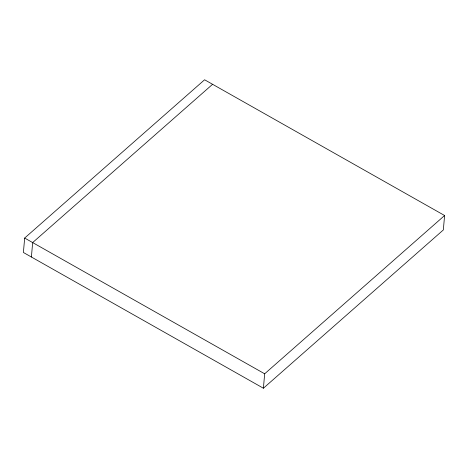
<?xml version="1.0" encoding="UTF-8"?>
<svg xmlns="http://www.w3.org/2000/svg" width="468" height="468" viewBox="0 0 468 468"><rect width="100%" height="100%" fill="white"/><g stroke="black" fill="none" stroke-linecap="round" stroke-linejoin="round"><path stroke-width="0.7" d="M24.664 238.054L23.4 252.486L263.402 388.224L443.336 229.946L444.6 215.514L204.598 79.776L24.664 238.054L264.666 373.797L263.402 388.224M31.403 257.008L32.661 242.576L212.595 84.298M264.666 373.797L444.6 215.514"/></g></svg>
